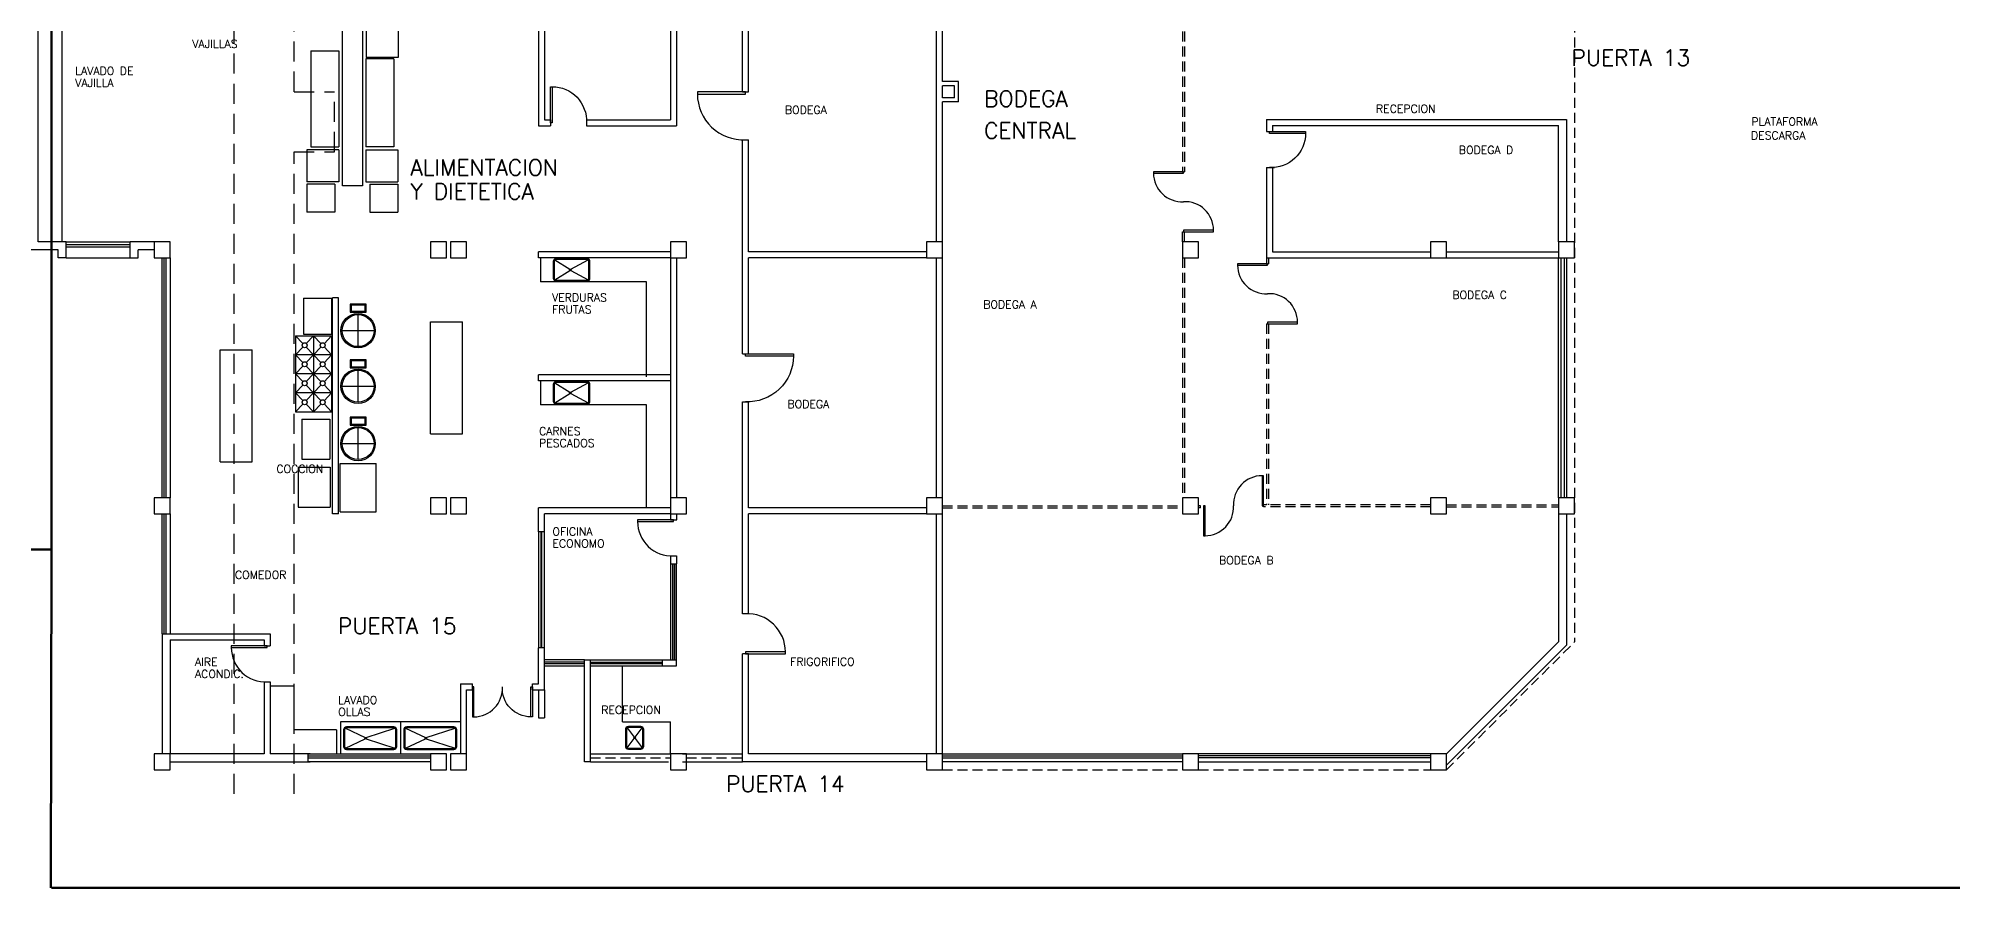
# Model space of a CAD drawing. Header units: metres. Extents: x 51 to 18146, y -212 to 18074.
# Drawn here: x 115.13 to 162.98, y -158.18 to -136.95 of the extents above; entities that cross this region are included whole.
import ezdxf

# ---------------------------------------------------------------- set-up
doc = ezdxf.new("R2010")
doc.units = ezdxf.units.M
doc.linetypes.add('DASHED', pattern=[0.75, 0.5, -0.25])
doc.linetypes.add('HIDDEN', pattern=[0.375, 0.25, -0.125])
doc.layers.get('0').update_dxf_attribs({"color": 250})
for name, color, linetype in [('AY', 1, 'Continuous'), ('COL', 2, 'Continuous'), ('MU', 1, 'Continuous'), ('NO', 250, 'Continuous'), ('PA', 7, 'Continuous'), ('PU', 1, 'Continuous'), ('SA', 1, 'Continuous'), ('TA', 3, 'Continuous'), ('VE', 5, 'Continuous')]:
    doc.layers.add(name, color=color, linetype=linetype)
doc.layers.add('ZONAS', color=20, linetype='Continuous', lineweight=50)
doc.layers.get('0').freeze()
doc.styles.add('ROMANS', font='romans', dxfattribs={"height": 0.13})

# ---------------------------------------------------------------- blocks, each defined once
blk = doc.blocks.new('P-DE')
at = {"color": 0}
blk.add_lwpolyline([(-0.05, 1), (-0.05, 0), (0, 0), (0, 1), (-0.05, 1, 0.429311), (-1, 0, 3.280951)], format="xyb", dxfattribs=at)
blk = doc.blocks.new('-COL40-')
at = {"color": 0}
blk.add_lwpolyline([(-0.2, 0.2), (-0.2, -0.2), (0.2, -0.2), (0.2, 0.2)], close=True, dxfattribs=at)
blk = doc.blocks.new('P-IZ')
at = {"color": 0}
blk.add_lwpolyline([(0.05, 1), (0.05, 0), (0, 0), (0, 1), (0.05, 1, -0.429311), (1, 0, -3.280951)], format="xyb", dxfattribs=at)
blk = doc.blocks.new('-MP1')
at = {"color": 0}
for points in [[(0.475, 0.5), (0.475, 0), (0.5, 0), (0.5, 0.5), (0.475, 0.5, 0.429311), (0, 0, 3.280951)], [(-0.475, -0.5), (-0.475, 0), (-0.5, 0), (-0.5, -0.5), (-0.475, -0.5, 0.429311), (0, 0, 3.280951)]]:
    blk.add_lwpolyline(points, format="xyb", dxfattribs=at)
blk = doc.blocks.new('-MP')
at = {"color": 0}
for points in [[(-0.475, 0.5), (-0.475, 0), (-0.5, 0), (-0.5, 0.5), (-0.475, 0.5, -0.429311), (0, 0, -3.280951)], [(0.475, 0.5), (0.475, 0), (0.5, 0), (0.5, 0.5), (0.475, 0.5, 0.429311), (0, 0, 3.280951)]]:
    blk.add_lwpolyline(points, format="xyb", dxfattribs=at)

msp = doc.modelspace()

# ---------------------------------------------------------------- linework, layer by layer
at = {"layer": 'AY', "color": 0, "linetype": 'DASHED'}
for p, q in [((120.033, -155.839), (120.033, -113.589)), ((121.533, -138.289), (121.533, -113.639)), ((121.533, -138.289), (122.533, -138.289)), ((122.533, -139.789), (122.533, -138.289)), ((121.533, -139.789), (122.533, -139.789)), ((121.533, -155.839), (121.533, -139.789))]:
    msp.add_line(p, q, dxfattribs=at)
at = {"layer": 'AY', "color": 0, "linetype": 'HIDDEN'}
for p, q in [((153.533, -133.189), (153.533, -152.039)), ((150.333, -155.239), (153.533, -152.039)), ((137.733, -155.239), (143.733, -155.239)), ((144.133, -155.239), (149.933, -155.239))]:
    msp.add_line(p, q, dxfattribs=at)
at = {"layer": 'AY', "color": 0}
for p, q in [((123.325, -135.639), (123.325, -137.439)), ((124.125, -135.639), (124.125, -137.439)), ((121.949, -137.269), (121.949, -139.669)), ((121.949, -137.269), (122.649, -137.269)), ((122.649, -137.269), (122.649, -139.669)), ((123.318, -137.469), (123.318, -139.669)), ((124.018, -137.469), (123.318, -137.469)), ((124.125, -137.439), (123.325, -137.439)), ((124.018, -137.469), (124.018, -139.669)), ((121.949, -139.669), (122.649, -139.669)), ((124.018, -139.669), (123.318, -139.669)), ((122.649, -139.745), (121.849, -139.745)), ((121.849, -139.745), (121.849, -140.545)), ((122.649, -139.745), (122.649, -140.545)), ((123.318, -139.745), (123.318, -140.545)), ((123.318, -139.745), (124.118, -139.745)), ((124.118, -139.745), (124.118, -140.545)), ((122.649, -140.545), (121.849, -140.545)), ((121.849, -140.599), (121.849, -141.299)), ((122.549, -140.599), (121.849, -140.599)), ((122.549, -140.599), (122.549, -141.299)), ((123.318, -140.545), (124.118, -140.545)), ((123.418, -140.599), (124.118, -140.599)), ((123.418, -140.599), (123.418, -141.299)), ((124.118, -140.599), (124.118, -141.299)), ((122.549, -141.299), (121.849, -141.299)), ((123.418, -141.299), (124.118, -141.299)), ((121.766, -143.45), (122.466, -143.45)), ((121.766, -143.45), (121.766, -144.35)), ((122.466, -143.45), (122.466, -144.35)), ((123.127, -144.662), (123.127, -143.862)), ((121.566, -144.39), (121.566, -146.29)), ((121.566, -144.39), (122.466, -144.39)), ((121.748, -144.582), (121.566, -144.39)), ((121.766, -144.35), (122.466, -144.35)), ((121.833, -144.582), (122.016, -144.39)), ((122.016, -144.39), (122.016, -145.34)), ((122.198, -144.582), (122.016, -144.39)), ((122.283, -144.582), (122.466, -144.39)), ((122.466, -144.39), (122.466, -146.29)), ((122.727, -144.262), (123.527, -144.262)), ((121.566, -144.865), (121.748, -144.672)), ((122.466, -144.865), (121.566, -144.865)), ((121.748, -145.057), (121.566, -144.865)), ((122.016, -144.865), (121.833, -144.672)), ((121.833, -145.057), (122.016, -144.865)), ((122.016, -144.865), (122.198, -144.672)), ((122.198, -145.057), (122.016, -144.865)), ((122.466, -144.865), (122.283, -144.672)), ((122.283, -145.057), (122.466, -144.865)), ((121.566, -145.34), (121.748, -145.147)), ((122.466, -145.34), (121.566, -145.34)), ((121.748, -145.532), (121.566, -145.34)), ((122.016, -145.34), (121.833, -145.147)), ((121.833, -145.532), (122.016, -145.34)), ((122.016, -145.34), (122.198, -145.147)), ((122.198, -145.532), (122.016, -145.34)), ((122.016, -145.34), (122.016, -146.29)), ((122.466, -145.34), (122.283, -145.147)), ((122.283, -145.532), (122.466, -145.34)), ((123.127, -146.051), (123.127, -145.251)), ((121.566, -145.815), (121.748, -145.622)), ((121.748, -146.007), (121.566, -145.815)), ((122.466, -145.815), (121.566, -145.815)), ((122.016, -145.815), (121.833, -145.622)), ((121.833, -146.007), (122.016, -145.815)), ((122.016, -145.815), (122.198, -145.622)), ((122.016, -145.815), (122.198, -145.622)), ((122.198, -146.007), (122.016, -145.815)), ((122.466, -145.815), (122.283, -145.622)), ((122.283, -146.007), (122.466, -145.815)), ((122.727, -145.651), (123.527, -145.651)), ((121.566, -146.29), (121.748, -146.097)), ((121.566, -146.29), (122.466, -146.29)), ((122.016, -146.29), (121.833, -146.097)), ((122.016, -146.29), (122.198, -146.097)), ((122.466, -146.29), (122.283, -146.097)), ((121.723, -146.477), (121.723, -147.477)), ((121.723, -146.477), (122.423, -146.477)), ((122.423, -146.477), (122.423, -147.477)), ((123.127, -147.484), (123.127, -146.684)), ((122.727, -147.084), (123.527, -147.084)), ((121.631, -147.675), (122.431, -147.675)), ((121.631, -147.675), (121.631, -148.675)), ((121.723, -147.477), (122.423, -147.477)), ((122.431, -147.675), (122.431, -148.675)), ((122.677, -147.586), (123.577, -147.586)), ((122.677, -148.786), (122.677, -147.586)), ((123.577, -148.786), (123.577, -147.586)), ((121.631, -148.675), (122.431, -148.675)), ((122.677, -148.786), (123.577, -148.786))]:
    msp.add_line(p, q, dxfattribs=at)
at = {"layer": 'AY', "color": 15}
for points in [[(123.233, -135.639), (123.233, -140.639), (122.733, -140.639), (122.733, -135.639)], [(122.93, -143.602), (122.93, -143.802), (123.325, -143.802), (123.325, -143.602)], [(122.955, -143.627), (122.955, -143.777), (123.3, -143.777), (123.3, -143.627)], [(122.93, -144.991), (122.93, -145.191), (123.325, -145.191), (123.325, -144.991)], [(122.955, -145.016), (122.955, -145.166), (123.3, -145.166), (123.3, -145.016)], [(122.93, -146.425), (122.93, -146.625), (123.325, -146.625), (123.325, -146.425)], [(122.955, -146.45), (122.955, -146.6), (123.3, -146.6), (123.3, -146.45)]]:
    msp.add_lwpolyline(points, close=True, dxfattribs=at)
for centre, radius in [((123.127, -144.262), 0.43), ((123.127, -144.262), 0.4), ((121.791, -144.627), 0.0623), ((122.241, -144.627), 0.0623), ((121.791, -145.102), 0.0623), ((122.241, -145.102), 0.0623), ((123.127, -145.651), 0.43), ((123.127, -145.651), 0.4), ((121.791, -145.577), 0.0623), ((122.241, -145.577), 0.0623), ((121.791, -146.052), 0.0623), ((122.241, -146.052), 0.0623), ((123.127, -147.084), 0.43), ((123.127, -147.084), 0.4)]:
    msp.add_circle(centre, radius, dxfattribs=at)
at = {"layer": 'MU', "color": 0}
for p, q in [((115.733, -142.039), (115.733, -136.389)), ((127.683, -142.439), (127.683, -143.039)), ((130.333, -143.039), (127.683, -143.039)), ((130.333, -145.414), (130.333, -143.039)), ((127.683, -145.514), (127.683, -146.114)), ((130.333, -146.114), (127.683, -146.114)), ((130.333, -148.689), (130.333, -146.114)), ((120.933, -153.139), (121.533, -153.139)), ((121.533, -154.239), (121.533, -153.139)), ((122.683, -154.039), (122.683, -154.839)), ((125.683, -154.039), (122.683, -154.039)), ((124.183, -154.039), (124.183, -154.839)), ((130.933, -154.839), (130.933, -154.039)), ((122.583, -154.239), (121.533, -154.239)), ((122.583, -154.239), (122.583, -154.839))]:
    msp.add_line(p, q, dxfattribs=at)
at = {"layer": 'MU', "color": 0, "linetype": 'HIDDEN'}
for p, q in [((127.683, -142.439), (127.683, -143.039)), ((130.333, -143.039), (127.683, -143.039)), ((130.333, -145.414), (130.333, -143.039)), ((127.683, -145.514), (127.683, -146.114)), ((130.333, -146.114), (127.683, -146.114)), ((130.333, -148.689), (130.333, -146.114))]:
    msp.add_line(p, q, dxfattribs=at)
at = {"layer": 'PA', "color": 0}
for p, q in [((132.733, -138.289), (132.733, -133.689)), ((115.133, -142.039), (115.133, -135.789)), ((127.633, -135.639), (127.633, -139.139)), ((127.783, -135.789), (127.783, -138.989)), ((132.883, -138.289), (132.883, -135.789)), ((130.933, -136.039), (130.933, -138.989)), ((131.083, -136.039), (131.083, -139.139)), ((137.583, -142.039), (137.583, -136.039)), ((137.733, -138.039), (137.733, -136.039)), ((138.133, -138.039), (137.733, -138.039)), ((137.733, -138.439), (137.733, -138.139)), ((138.033, -138.139), (137.733, -138.139)), ((138.033, -138.439), (138.033, -138.139)), ((138.133, -138.539), (138.133, -138.039)), ((132.733, -138.289), (132.883, -138.289)), ((138.033, -138.439), (137.733, -138.439)), ((138.133, -138.539), (137.733, -138.539)), ((137.733, -142.039), (137.733, -138.539)), ((127.633, -139.139), (127.933, -139.139)), ((127.783, -138.989), (127.933, -138.989)), ((127.933, -138.989), (127.933, -139.139)), ((128.833, -138.989), (128.833, -139.139)), ((128.833, -138.989), (130.933, -138.989)), ((128.833, -139.139), (131.083, -139.139)), ((145.833, -138.988), (145.833, -139.288)), ((145.833, -138.988), (153.333, -138.988)), ((145.983, -139.138), (145.983, -139.288)), ((145.983, -139.138), (153.133, -139.138)), ((153.133, -142.039), (153.133, -139.138)), ((153.333, -138.988), (153.333, -142.039)), ((132.733, -139.489), (132.883, -139.489)), ((132.733, -144.839), (132.733, -139.489)), ((132.883, -142.289), (132.883, -139.489)), ((145.833, -139.288), (146.033, -139.288)), ((145.833, -140.188), (145.833, -142.439)), ((145.833, -140.188), (146.033, -140.188)), ((145.983, -140.188), (145.983, -142.288)), ((115.833, -142.039), (115.133, -142.039)), ((115.833, -142.439), (115.833, -142.039)), ((118.033, -142.039), (117.433, -142.039)), ((117.433, -142.439), (117.433, -142.039)), ((115.633, -142.239), (114.633, -142.239)), ((115.633, -142.439), (115.633, -142.239)), ((115.833, -142.439), (115.633, -142.439)), ((117.433, -142.439), (117.633, -142.439)), ((118.033, -142.239), (117.633, -142.239)), ((117.633, -142.439), (117.633, -142.239)), ((130.933, -142.439), (130.933, -148.439)), ((131.083, -142.439), (131.083, -148.439)), ((137.333, -142.289), (132.883, -142.289)), ((137.333, -142.439), (132.883, -142.439)), ((132.883, -144.839), (132.883, -142.439)), ((137.583, -148.439), (137.583, -142.439)), ((137.733, -148.439), (137.733, -142.439)), ((145.833, -142.438), (149.933, -142.438)), ((145.983, -142.288), (149.933, -142.288)), ((150.333, -142.288), (153.133, -142.288)), ((150.333, -142.438), (153.133, -142.438)), ((122.483, -148.839), (122.483, -143.439)), ((122.633, -143.439), (122.483, -143.439)), ((122.633, -148.839), (122.633, -143.439)), ((124.933, -144.039), (125.733, -144.039)), ((124.933, -146.839), (124.933, -144.039)), ((125.733, -146.839), (125.733, -144.039)), ((119.683, -147.539), (119.683, -144.739)), ((119.683, -144.739), (120.483, -144.739)), ((120.483, -147.539), (120.483, -144.739)), ((132.733, -144.839), (132.883, -144.839)), ((132.733, -146.039), (132.883, -146.039)), ((132.733, -151.339), (132.733, -146.039)), ((132.883, -148.689), (132.883, -146.039)), ((124.933, -146.839), (125.733, -146.839)), ((119.683, -147.539), (120.483, -147.539)), ((130.933, -148.689), (127.633, -148.689)), ((127.633, -149.289), (127.633, -148.689)), ((137.333, -148.689), (132.883, -148.689)), ((122.633, -148.839), (122.483, -148.839)), ((127.783, -149.289), (127.633, -149.289)), ((130.933, -148.839), (127.783, -148.839)), ((127.783, -149.289), (127.783, -148.839)), ((130.933, -148.839), (130.933, -148.989)), ((130.933, -148.989), (131.09, -148.989)), ((131.09, -148.989), (131.09, -148.839)), ((137.333, -148.839), (132.883, -148.839)), ((132.883, -151.339), (132.883, -148.839)), ((137.583, -154.839), (137.583, -148.839)), ((137.733, -154.839), (137.733, -148.839)), ((153.133, -148.839), (153.133, -152.039)), ((153.333, -148.839), (153.333, -152.122)), ((130.933, -149.889), (131.083, -149.889)), ((130.933, -149.889), (130.933, -150.089)), ((130.933, -150.089), (131.083, -150.089)), ((131.083, -149.889), (131.083, -150.089)), ((132.883, -151.339), (132.733, -151.339)), ((132.883, -151.339), (132.733, -151.339)), ((118.233, -151.839), (118.233, -154.839)), ((118.233, -151.839), (120.933, -151.839)), ((118.433, -151.989), (118.433, -154.839)), ((118.433, -151.989), (120.783, -151.989)), ((120.783, -151.989), (120.783, -152.139)), ((120.783, -152.139), (120.933, -152.139)), ((120.933, -151.839), (120.933, -152.139)), ((150.333, -154.839), (153.133, -152.039)), ((150.333, -155.122), (153.333, -152.122)), ((127.633, -153.089), (127.633, -152.189)), ((127.783, -152.189), (127.633, -152.189)), ((127.783, -153.239), (127.783, -152.189)), ((128.783, -152.489), (128.933, -152.489)), ((128.783, -155.039), (128.783, -152.489)), ((128.783, -152.489), (128.933, -152.489)), ((128.933, -155.039), (128.933, -152.489)), ((130.683, -152.489), (131.033, -152.489)), ((130.683, -152.639), (131.033, -152.639)), ((130.733, -152.489), (131.083, -152.489)), ((130.733, -152.639), (130.733, -152.489)), ((130.733, -152.639), (131.083, -152.639)), ((131.083, -152.639), (131.083, -152.489)), ((132.733, -155.039), (132.733, -152.339)), ((132.883, -152.339), (132.733, -152.339)), ((132.883, -154.839), (132.883, -152.339)), ((120.783, -153.039), (120.783, -154.839)), ((120.783, -153.039), (120.933, -153.039)), ((120.933, -153.039), (120.933, -154.839)), ((125.683, -153.089), (125.683, -154.839)), ((125.683, -153.089), (125.983, -153.089)), ((125.983, -153.239), (125.983, -153.089)), ((127.483, -153.239), (127.483, -153.089)), ((127.483, -153.089), (127.633, -153.089)), ((125.833, -154.839), (125.833, -153.239)), ((125.833, -153.239), (125.983, -153.239)), ((127.483, -153.239), (127.733, -153.239)), ((127.633, -153.239), (127.783, -153.239)), ((120.733, -154.839), (118.383, -154.839)), ((120.783, -154.839), (118.433, -154.839)), ((121.933, -154.839), (120.933, -154.839)), ((121.883, -154.839), (120.933, -154.839)), ((121.883, -155.039), (121.883, -154.839)), ((137.283, -154.839), (132.883, -154.839)), ((137.333, -154.839), (134.583, -154.839)), ((118.433, -155.039), (121.933, -155.039)), ((128.933, -155.039), (128.783, -155.039)), ((128.883, -155.039), (128.783, -155.039)), ((137.333, -155.039), (132.733, -155.039))]:
    msp.add_line(p, q, dxfattribs=at)
at = {"layer": 'PU', "color": 15}
for p, q in [((129.733, -154.039), (129.733, -152.639)), ((129.733, -154.039), (130.933, -154.039)), ((128.933, -154.839), (130.933, -154.839)), ((131.233, -154.839), (132.733, -154.839)), ((128.933, -155.039), (130.883, -155.039)), ((131.233, -155.039), (132.733, -155.039))]:
    msp.add_line(p, q, dxfattribs=at)
at = {"layer": 'PU', "color": 15, "linetype": 'HIDDEN'}
for p, q in [((128.933, -154.939), (130.933, -154.939)), ((128.933, -154.939), (130.883, -154.939)), ((131.333, -154.939), (132.733, -154.939))]:
    msp.add_line(p, q, dxfattribs=at)
at = {"layer": 'SA', "color": 15}
for p, q in [((128.047, -142.494), (128.421, -142.725)), ((128.446, -142.725), (128.878, -142.494)), ((128.047, -142.989), (128.421, -142.757)), ((128.446, -142.757), (128.878, -142.989)), ((128.047, -145.569), (128.421, -145.8)), ((128.047, -146.064), (128.421, -145.832)), ((128.446, -145.8), (128.878, -145.569)), ((128.446, -145.832), (128.878, -146.064)), ((122.808, -154.199), (123.305, -154.43)), ((122.808, -154.694), (123.305, -154.462)), ((123.329, -154.43), (124.048, -154.199)), ((123.329, -154.462), (124.048, -154.694)), ((124.311, -154.199), (124.808, -154.43)), ((124.311, -154.694), (124.808, -154.462)), ((124.832, -154.43), (125.55, -154.199)), ((124.832, -154.462), (125.55, -154.694)), ((129.852, -154.191), (130.026, -154.422)), ((129.852, -154.686), (130.026, -154.454)), ((130.05, -154.422), (130.223, -154.191)), ((130.05, -154.454), (130.223, -154.686))]:
    msp.add_line(p, q, dxfattribs=at)
for points in [[(128.002, -142.534), (128.002, -142.949, 0.414214), (128.077, -143.024), (128.848, -143.024, 0.414214), (128.923, -142.949), (128.923, -142.534, 0.414214), (128.848, -142.459), (128.077, -142.459, 0.414214)], [(128.027, -142.534), (128.027, -142.949, 0.414214), (128.077, -142.999), (128.848, -142.999, 0.414214), (128.898, -142.949), (128.898, -142.534, 0.414214), (128.848, -142.484), (128.077, -142.484, 0.414214)], [(128.002, -145.609), (128.002, -146.024, 0.414214), (128.077, -146.099), (128.848, -146.099, 0.414214), (128.923, -146.024), (128.923, -145.609, 0.414214), (128.848, -145.534), (128.077, -145.534, 0.414214)], [(128.027, -145.609), (128.027, -146.024, 0.414214), (128.077, -146.074), (128.848, -146.074, 0.414214), (128.898, -146.024), (128.898, -145.609, 0.414214), (128.848, -145.559), (128.077, -145.559, 0.414214)], [(122.763, -154.239), (122.763, -154.654, 0.414214), (122.838, -154.729), (124.018, -154.729, 0.414214), (124.093, -154.654), (124.093, -154.239, 0.414214), (124.018, -154.164), (122.838, -154.164, 0.414214)], [(122.788, -154.239), (122.788, -154.654, 0.414214), (122.838, -154.704), (124.018, -154.704, 0.414214), (124.068, -154.654), (124.068, -154.239, 0.414214), (124.018, -154.189), (122.838, -154.189, 0.414214)], [(124.266, -154.239), (124.266, -154.654, 0.414214), (124.341, -154.729), (125.52, -154.729, 0.414214), (125.595, -154.654), (125.595, -154.239, 0.414214), (125.52, -154.164), (124.341, -154.164, 0.414214)], [(124.291, -154.239), (124.291, -154.654, 0.414214), (124.341, -154.704), (125.52, -154.704, 0.414214), (125.57, -154.654), (125.57, -154.239, 0.414214), (125.52, -154.189), (124.341, -154.189, 0.414214)], [(129.807, -154.231), (129.807, -154.646, 0.414214), (129.882, -154.721), (130.193, -154.721, 0.414214), (130.268, -154.646), (130.268, -154.231, 0.414214), (130.193, -154.156), (129.882, -154.156, 0.414214)], [(129.832, -154.231), (129.832, -154.646, 0.414214), (129.882, -154.696), (130.193, -154.696, 0.414214), (130.243, -154.646), (130.243, -154.231, 0.414214), (130.193, -154.181), (129.882, -154.181, 0.414214)]]:
    msp.add_lwpolyline(points, format="xyb", close=True, dxfattribs=at)
for centre in [(128.433, -142.741), (128.433, -145.816), (123.317, -154.446), (124.82, -154.446), (130.038, -154.438)]:
    msp.add_circle(centre, 0.02, dxfattribs=at)
at = {"layer": 'TA', "color": 0, "linetype": 'HIDDEN'}
for p, q in [((143.733, -136.039), (143.733, -140.289)), ((143.783, -136.039), (143.783, -140.289)), ((143.733, -142.039), (143.733, -141.789)), ((143.783, -142.039), (143.783, -141.789)), ((143.733, -142.439), (143.733, -148.439)), ((143.783, -142.439), (143.783, -148.439)), ((145.833, -142.438), (145.833, -142.588)), ((145.833, -142.588), (145.883, -142.588)), ((145.883, -142.438), (145.883, -142.588)), ((145.833, -144.088), (145.833, -148.613)), ((145.833, -144.088), (145.883, -144.088)), ((145.883, -144.088), (145.883, -148.613)), ((137.733, -148.639), (143.733, -148.639)), ((137.733, -148.689), (143.733, -148.689)), ((144.183, -148.639), (144.133, -148.639)), ((144.183, -148.689), (144.133, -148.689)), ((145.833, -148.613), (145.758, -148.613)), ((149.933, -148.663), (145.758, -148.663)), ((149.933, -148.613), (145.883, -148.613)), ((150.333, -148.613), (153.133, -148.613)), ((150.333, -148.663), (153.133, -148.663))]:
    msp.add_line(p, q, dxfattribs=at)
at = {"layer": 'TA', "color": 0}
for p, q in [((143.733, -140.289), (143.783, -140.289)), ((143.733, -141.789), (143.783, -141.789)), ((130.933, -142.289), (127.633, -142.289)), ((127.633, -142.439), (127.633, -142.289)), ((130.933, -142.439), (127.633, -142.439)), ((127.633, -145.514), (127.633, -145.364)), ((130.933, -145.364), (127.633, -145.364)), ((130.933, -145.514), (127.633, -145.514)), ((144.183, -148.689), (144.183, -148.639)), ((145.758, -148.663), (145.758, -148.613)), ((127.633, -153.239), (127.633, -153.939)), ((127.783, -153.239), (127.783, -153.939)), ((127.633, -153.939), (127.783, -153.939))]:
    msp.add_line(p, q, dxfattribs=at)
at = {"layer": 'VE', "color": 0}
for p, q in [((115.833, -142.039), (117.433, -142.039)), ((115.833, -142.109), (117.433, -142.109)), ((115.833, -142.169), (117.433, -142.169)), ((115.833, -142.439), (117.433, -142.439)), ((118.233, -148.439), (118.233, -142.439)), ((118.283, -148.439), (118.283, -142.439)), ((118.333, -148.439), (118.333, -142.439)), ((118.433, -142.439), (118.433, -148.439)), ((153.133, -148.439), (153.133, -142.439)), ((153.193, -148.439), (153.193, -142.439)), ((153.273, -142.439), (153.273, -148.439)), ((153.333, -142.439), (153.333, -148.439)), ((118.233, -151.839), (118.233, -148.839)), ((118.283, -151.839), (118.283, -148.839)), ((118.333, -151.839), (118.333, -148.839)), ((118.433, -148.839), (118.433, -151.839)), ((127.633, -149.289), (127.633, -152.189)), ((127.693, -149.289), (127.693, -152.189)), ((127.723, -152.189), (127.723, -149.289)), ((127.783, -152.189), (127.783, -149.289)), ((130.933, -150.089), (130.933, -152.489)), ((130.933, -150.089), (130.933, -152.489)), ((130.983, -150.089), (130.983, -152.489)), ((130.983, -150.089), (130.983, -152.489)), ((131.033, -150.089), (131.033, -152.489)), ((131.033, -152.489), (131.033, -150.089)), ((131.083, -152.489), (131.083, -150.089)), ((128.783, -152.489), (127.783, -152.489)), ((128.733, -152.489), (127.783, -152.489)), ((128.783, -152.549), (127.783, -152.549)), ((128.733, -152.549), (127.783, -152.549)), ((127.783, -152.579), (128.783, -152.579)), ((127.783, -152.579), (128.733, -152.579)), ((127.783, -152.639), (128.783, -152.639)), ((127.783, -152.639), (128.733, -152.639)), ((128.933, -152.489), (130.733, -152.489)), ((128.933, -152.489), (130.683, -152.489)), ((128.933, -152.549), (130.733, -152.549)), ((128.933, -152.549), (130.683, -152.549)), ((128.933, -152.579), (130.733, -152.579)), ((128.933, -152.579), (130.683, -152.579)), ((128.933, -152.639), (130.733, -152.639)), ((128.933, -152.639), (130.683, -152.639)), ((121.883, -154.839), (124.883, -154.839)), ((121.883, -154.889), (124.883, -154.889)), ((121.883, -154.939), (124.883, -154.939)), ((121.933, -154.839), (124.933, -154.839)), ((121.933, -154.889), (124.933, -154.889)), ((121.933, -154.939), (124.933, -154.939)), ((137.733, -154.839), (143.733, -154.839)), ((137.733, -154.839), (143.733, -154.839)), ((137.733, -154.889), (143.733, -154.889)), ((137.733, -154.889), (143.733, -154.889)), ((137.733, -154.939), (143.733, -154.939)), ((137.733, -154.939), (143.733, -154.939)), ((149.933, -154.839), (144.133, -154.839)), ((149.933, -154.839), (144.133, -154.839)), ((149.933, -154.889), (144.133, -154.889)), ((149.933, -154.889), (144.133, -154.889)), ((149.933, -154.939), (144.133, -154.939)), ((149.933, -154.939), (144.133, -154.939)), ((124.883, -155.039), (121.883, -155.039)), ((124.933, -155.039), (121.933, -155.039)), ((143.733, -155.039), (137.733, -155.039)), ((143.733, -155.039), (137.733, -155.039)), ((144.133, -155.039), (149.933, -155.039)), ((144.133, -155.039), (149.933, -155.039))]:
    msp.add_line(p, q, dxfattribs=at)
at = {"layer": 'ZONAS', "lineweight": 140}
for p, q in [((115.462, -149.734), (115.462, -116.389)), ((58.872, -149.734), (115.462, -149.734)), ((115.443, -158.184), (115.462, -149.734)), ((171.813, -158.184), (115.462, -158.184))]:
    msp.add_line(p, q, dxfattribs=at)

# ---------------------------------------------------------------- block references
at = {"layer": 'COL', "color": 0}
for p in [(118.233, -142.239), (125.133, -142.239), (125.633, -142.239), (131.133, -142.239), (137.533, -142.239), (143.933, -142.239), (150.133, -142.239), (153.333, -142.239), (118.233, -148.639), (125.133, -148.639), (125.633, -148.639), (131.133, -148.639), (137.533, -148.639), (143.933, -148.639), (150.133, -148.639), (153.333, -148.639), (118.233, -155.039), (125.133, -155.039), (125.633, -155.039), (131.133, -155.039), (137.533, -155.039), (143.933, -155.039), (150.133, -155.039)]:
    msp.add_blockref('-COL40-', p, dxfattribs=at)
at = {"layer": 'PU', "color": 0, "xscale": 0.9, "yscale": 0.9, "zscale": 0.9}
msp.add_blockref('P-IZ', (127.933, -139.064), dxfattribs=at)
at = {"layer": 'PU', "color": 0}
for name, p, xscale, yscale, zscale, rotation in [('P-DE', (132.808, -138.289), 1.199999999999999, 1.199999999999999, 1.199999999999999, 90), ('P-IZ', (145.908, -139.288), 0.9, 0.9, 0.9, 269.9999999999999), ('-MP1', (143.758, -141.039), 1.5, 1.5, 1.5, 270), ('-MP1', (145.858, -143.338), 1.5, 1.5, 1.5, 270), ('P-IZ', (132.808, -144.839), 1.199999999999999, 1.199999999999999, 1.199999999999999, 270), ('-MP1', (145.008, -148.638), 1.5, 1.5, 1.5, 180), ('P-DE', (131.012, -148.989), 0.9, 0.9, 0.9, 90), ('P-DE', (120.858, -152.139), 0.9, 0.9, 0.9, 90)]:
    msp.add_blockref(name, p, dxfattribs=dict(at, xscale=xscale, yscale=yscale, zscale=zscale, rotation=rotation))
at = {"layer": 'PU', "color": 0, "rotation": 270}
msp.add_blockref('P-DE', (132.808, -152.339), dxfattribs=at)
at = {"layer": 'PU', "color": 15, "xscale": 1.5, "yscale": 1.5, "zscale": 1.5, "rotation": 180}
msp.add_blockref('-MP', (126.733, -153.164), dxfattribs=at)

# ---------------------------------------------------------------- texts
at = {"layer": 'NO', "color": 0, "style": 'ROMANS'}
for s, height, p in [('VAJILLAS', 0.2, (118.983, -137.196)), ('PUERTA 13', 0.4, (153.457, -137.64)), ('LAVADO DE', 0.2, (116.057, -137.871)), ('VAJILLA', 0.2, (116.057, -138.167)), ('BODEGA', 0.4, (138.774, -138.665)), ('BODEGA', 0.2, (133.795, -138.844)), ('RECEPCION', 0.2, (148.567, -138.817)), ('CENTRAL', 0.4, (138.774, -139.462)), ('PLATAFORMA', 0.2, (157.951, -139.138)), ('BODEGA D', 0.2, (150.639, -139.846)), ('DESCARGA', 0.2, (157.94, -139.482)), ('ALIMENTACION', 0.4, (124.436, -140.383)), ('Y DIETETICA', 0.4, (124.436, -140.98)), ('VERDURAS', 0.2, (127.975, -143.534)), ('BODEGA A', 0.2, (138.751, -143.707)), ('BODEGA C', 0.2, (150.478, -143.468)), ('FRUTAS', 0.2, (127.975, -143.831)), ('BODEGA', 0.2, (133.858, -146.198)), ('CARNES', 0.2, (127.649, -146.874)), ('PESCADOS', 0.2, (127.649, -147.171)), ('COCCION', 0.2, (121.083, -147.817)), ('COCCION', 0.2, (121.083, -147.817)), ('OFICINA', 0.2, (127.984, -149.383)), ('ECONOMO', 0.2, (127.984, -149.681)), ('BODEGA B', 0.2, (144.645, -150.101)), ('COMEDOR', 0.2, (120.049, -150.465)), ('PUERTA 15', 0.4, (122.624, -151.843)), ('AIRE', 0.2, (119.049, -152.643)), ('FRIGORIFICO', 0.2, (133.926, -152.635)), ('ACONDIC.', 0.2, (119.049, -152.943)), ('LAVADO', 0.2, (122.629, -153.593)), ('OLLAS', 0.2, (122.629, -153.89)), ('RECEPCION', 0.2, (129.204, -153.84)), ('PUERTA 14', 0.4, (132.323, -155.789))]:
    msp.add_text(s, height=height, dxfattribs=at).set_placement(p)

doc.saveas('drawing.dxf')
